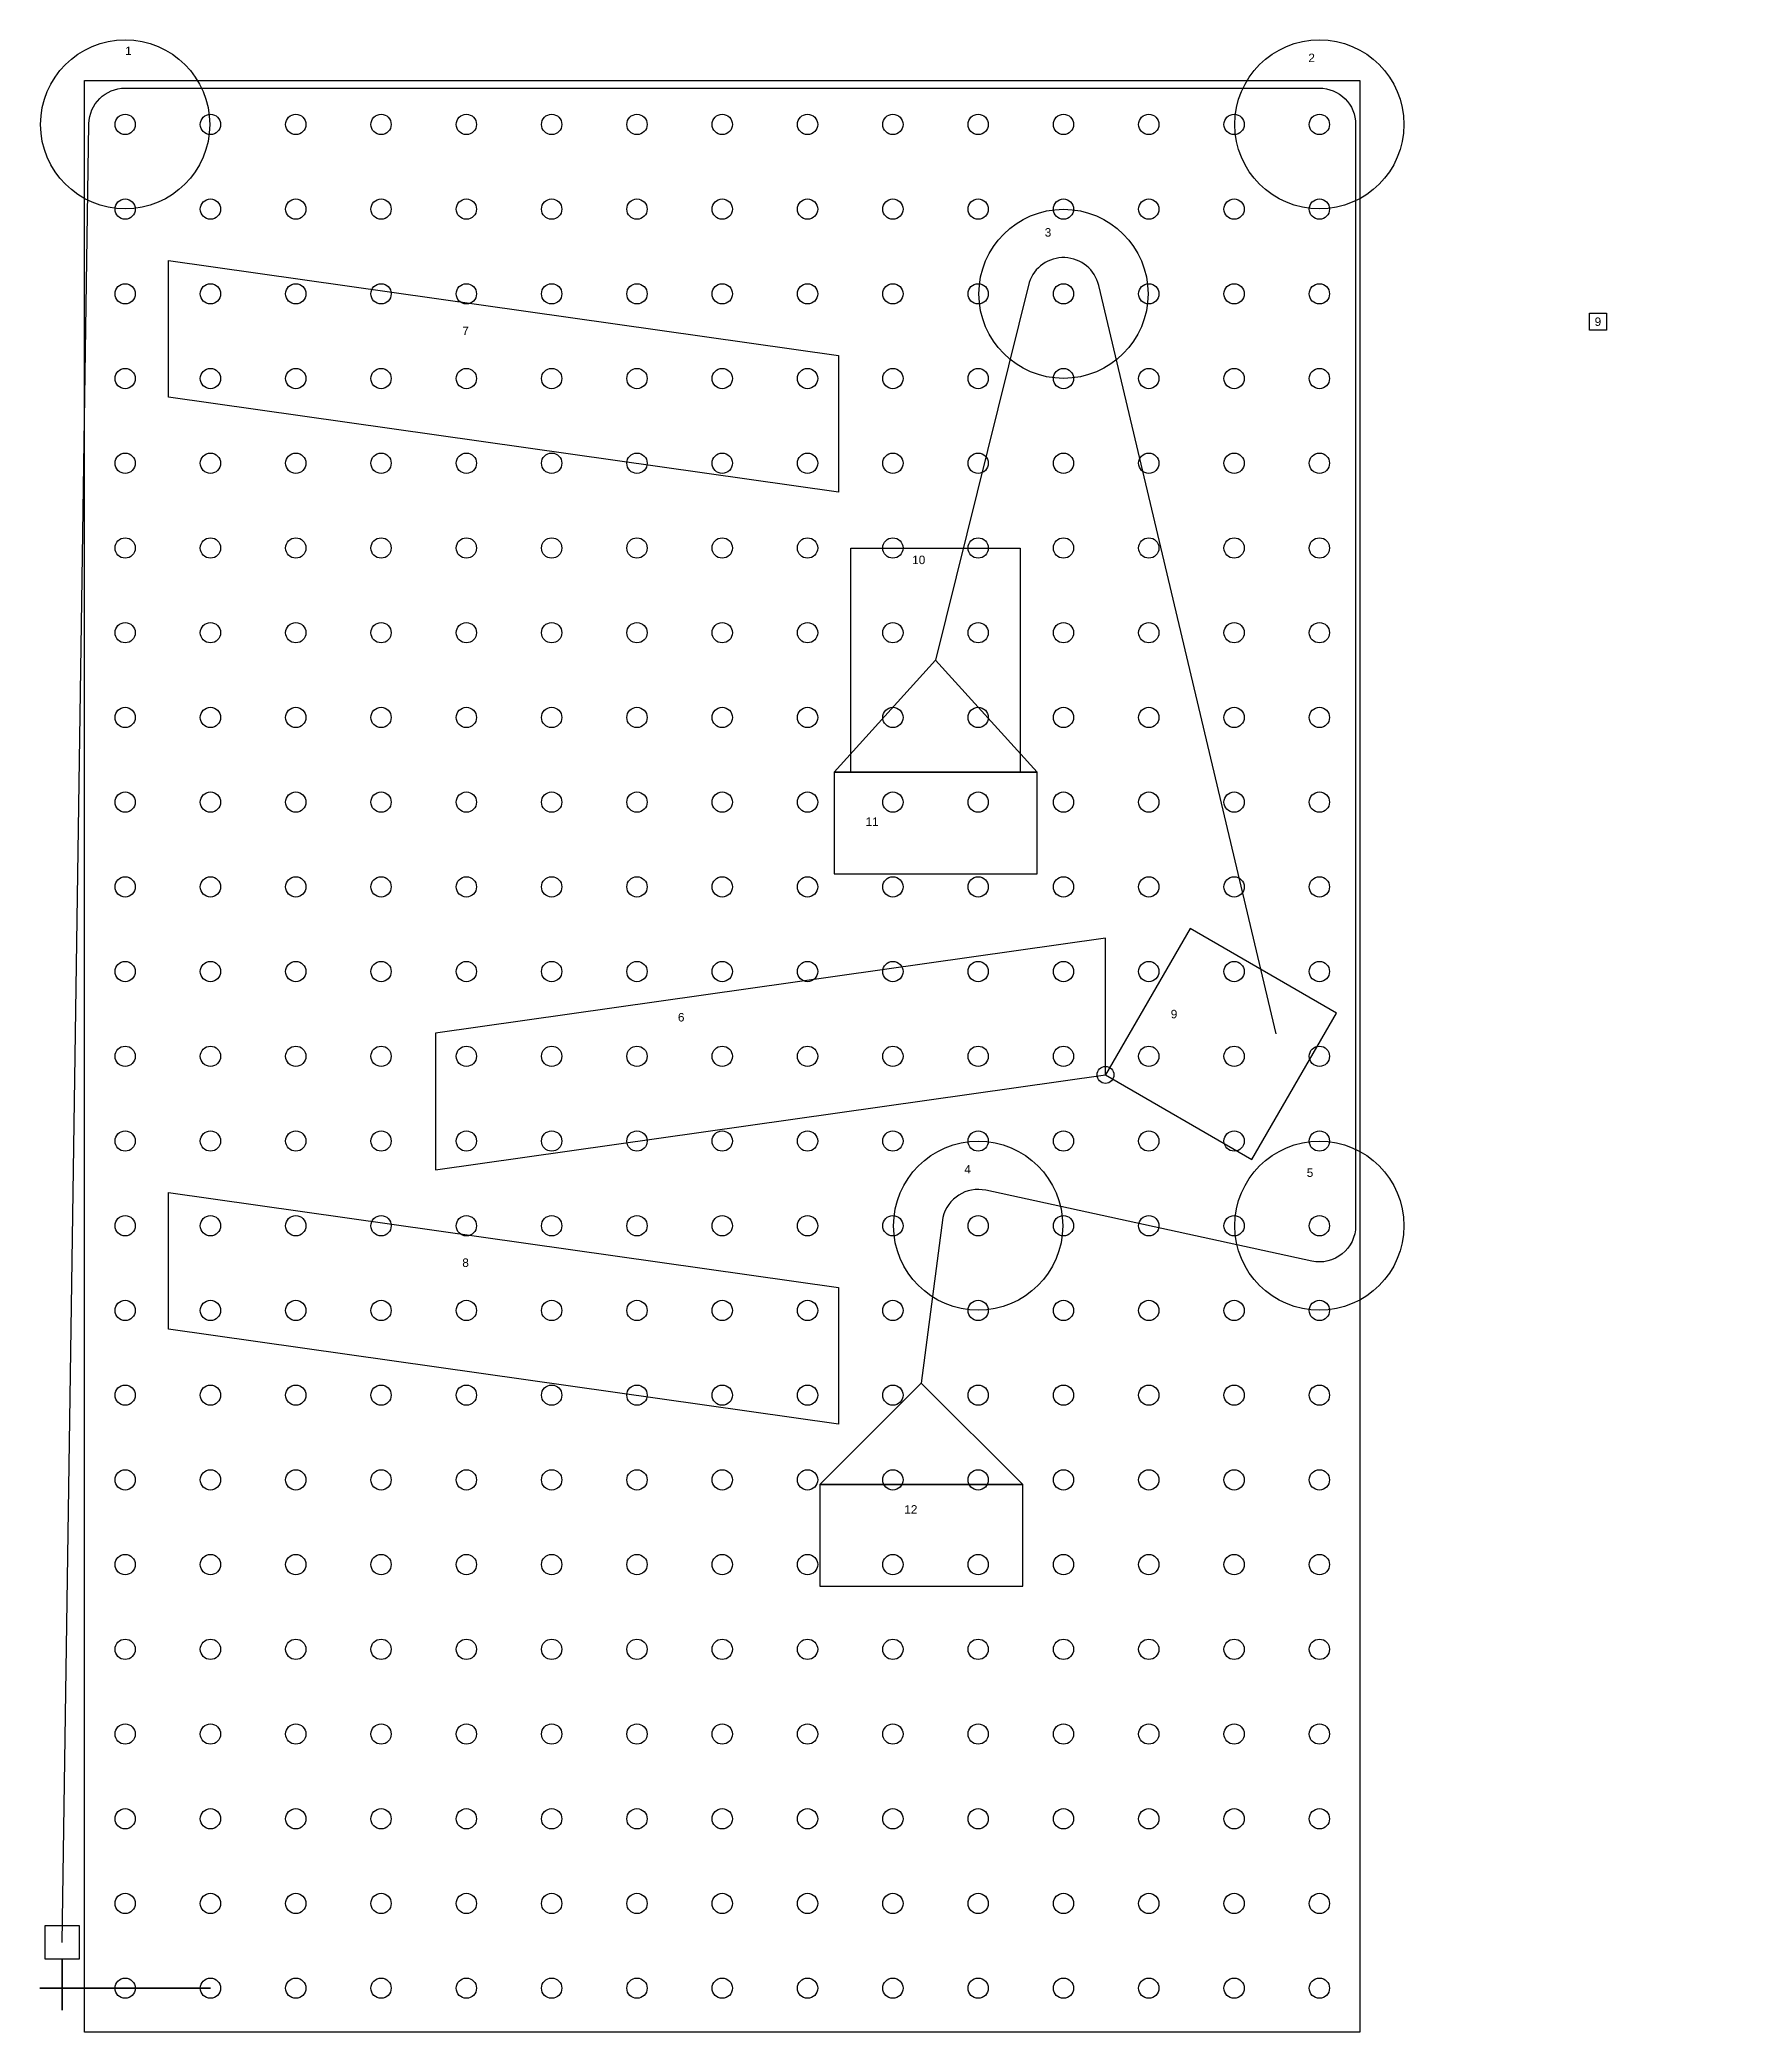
# Model space of a CAD drawing. Header units: millimetres. Extents: x -13 to 491, y 0 to 589.
import ezdxf

# ---------------------------------------------------------------- set-up
doc = ezdxf.new("R2010")
doc.units = ezdxf.units.MM
for name, color, linetype in [('0 - Marcacao', 4, 'Continuous'), ('2 - Corte Externo', 8, 'Continuous'), ('Cesto', 3, 'Continuous'), ('Corda', 4, 'Continuous'), ('Polia', 1, 'Continuous'), ('Prancheta', 6, 'Continuous'), ('Tubos', 2, 'Continuous')]:
    doc.layers.add(name, color=color, linetype=linetype)
doc.styles.get("Standard").update_dxf_attribs({"font": 'arial.ttf'})

msp = doc.modelspace()

# ---------------------------------------------------------------- linework, layer by layer
for points in [[(-1.61, 21.55), (-11.61, 21.55), (-11.61, 31.55), (-1.61, 31.55)], [(-6.61, 21.55), (-6.61, 21.55), (-6.61, 6.5), (-6.61, 6.5)], [(-13.21, 13), (37.21, 13), (37.21, 13), (-13.21, 13)]]:
    msp.add_lwpolyline(points, close=True)
at = {"layer": '2 - Corte Externo'}
msp.add_lwpolyline([(490.85, 427.74)], close=True, dxfattribs=at)
at = {"layer": 'Cesto'}
for points in [[(221.54, 342.45), (281.54, 342.45), (281.54, 372.45), (221.54, 372.45)], [(217.32, 131.89), (277.32, 131.89), (277.32, 161.89), (217.32, 161.89)]]:
    msp.add_lwpolyline(points, close=True, dxfattribs=at)
at = {"layer": 'Corda'}
for points in [[(-6.61, 26.55), (1.29, 564.16, -0.40992), (12, 574.72), (364.98, 574.72, -0.414703), (375.72, 564), (375.72, 238.41, -0.477233), (362.76, 227.93), (266.42, 248.88, 0.409142), (253.71, 240.87), (253.71, 240.87), (247.32, 191.89)], [(352.22, 295.17), (299.78, 516.38, 0.757186), (279.17, 517.24), (251.54, 405.61)]]:
    msp.add_lwpolyline(points, format="xyb", dxfattribs=at)
for points in [[(221.54, 372.45), (281.54, 372.45), (251.54, 405.61)], [(217.32, 161.89), (277.32, 161.89), (247.32, 191.89)]]:
    msp.add_lwpolyline(points, close=True, dxfattribs=at)
at = {"layer": 'Polia'}
for centre in [(12, 564), (365, 564), (289.36, 513.91), (264.14, 238.41), (365, 238.41)]:
    msp.add_circle(centre, 25, dxfattribs=at)
at = {"layer": 'Prancheta'}
for points in [[(0, 577), (377, 577), (377, 0), (0, 0)], [(444.83, 508.17), (449.83, 508.17), (449.83, 503.17), (444.83, 503.17)]]:
    msp.add_lwpolyline(points, close=True, dxfattribs=at)
for centre in [(12, 564), (37.21, 564), (62.43, 564), (87.64, 564), (112.86, 564), (138.07, 564), (163.29, 564), (188.5, 564), (213.71, 564), (238.93, 564), (264.14, 564), (289.36, 564), (314.57, 564), (339.79, 564), (365, 564), (12, 538.95), (37.21, 538.95), (62.43, 538.95), (87.64, 538.95), (112.86, 538.95), (138.07, 538.95), (163.29, 538.95), (188.5, 538.95), (213.71, 538.95), (238.93, 538.95), (264.14, 538.95), (289.36, 538.95), (314.57, 538.95), (339.79, 538.95), (365, 538.95), (12, 513.91), (37.21, 513.91), (62.43, 513.91), (87.64, 513.91), (112.86, 513.91), (138.07, 513.91), (163.29, 513.91), (188.5, 513.91), (213.71, 513.91), (238.93, 513.91), (264.14, 513.91), (289.36, 513.91), (314.57, 513.91), (339.79, 513.91), (365, 513.91), (12, 488.86), (37.21, 488.86), (62.43, 488.86), (87.64, 488.86), (112.86, 488.86), (138.07, 488.86), (163.29, 488.86), (188.5, 488.86), (213.71, 488.86), (238.93, 488.86), (264.14, 488.86), (289.36, 488.86), (314.57, 488.86), (339.79, 488.86), (365, 488.86), (12, 463.82), (37.21, 463.82), (62.43, 463.82), (87.64, 463.82), (112.86, 463.82), (138.07, 463.82), (163.29, 463.82), (188.5, 463.82), (213.71, 463.82), (238.93, 463.82), (264.14, 463.82), (289.36, 463.82), (314.57, 463.82), (339.79, 463.82), (365, 463.82), (12, 438.77), (37.21, 438.77), (62.43, 438.77), (87.64, 438.77), (112.86, 438.77), (138.07, 438.77), (163.29, 438.77), (188.5, 438.77), (213.71, 438.77), (238.93, 438.77), (264.14, 438.77), (289.36, 438.77), (314.57, 438.77), (339.79, 438.77), (365, 438.77), (12, 413.73), (37.21, 413.73), (62.43, 413.73), (87.64, 413.73), (112.86, 413.73), (138.07, 413.73), (163.29, 413.73), (188.5, 413.73), (213.71, 413.73), (238.93, 413.73), (264.14, 413.73), (289.36, 413.73), (314.57, 413.73), (339.79, 413.73), (365, 413.73), (12, 388.68), (37.21, 388.68), (62.43, 388.68), (87.64, 388.68), (112.86, 388.68), (138.07, 388.68), (163.29, 388.68), (188.5, 388.68), (213.71, 388.68), (238.93, 388.68), (264.14, 388.68), (289.36, 388.68), (314.57, 388.68), (339.79, 388.68), (365, 388.68), (12, 363.64), (37.21, 363.64), (62.43, 363.64), (87.64, 363.64), (112.86, 363.64), (138.07, 363.64), (163.29, 363.64), (188.5, 363.64), (213.71, 363.64), (238.93, 363.64), (264.14, 363.64), (289.36, 363.64), (314.57, 363.64), (339.79, 363.64), (365, 363.64), (12, 338.59), (37.21, 338.59), (62.43, 338.59), (87.64, 338.59), (112.86, 338.59), (138.07, 338.59), (163.29, 338.59), (188.5, 338.59), (213.71, 338.59), (238.93, 338.59), (264.14, 338.59), (289.36, 338.59), (314.57, 338.59), (339.79, 338.59), (365, 338.59), (12, 313.55), (37.21, 313.55), (62.43, 313.55), (87.64, 313.55), (112.86, 313.55), (138.07, 313.55), (163.29, 313.55), (188.5, 313.55), (213.71, 313.55), (238.93, 313.55), (264.14, 313.55), (289.36, 313.55), (314.57, 313.55), (339.79, 313.55), (365, 313.55), (12, 288.5), (37.21, 288.5), (62.43, 288.5), (87.64, 288.5), (112.86, 288.5), (138.07, 288.5), (163.29, 288.5), (188.5, 288.5), (213.71, 288.5), (238.93, 288.5), (264.14, 288.5), (289.36, 288.5), (314.57, 288.5), (339.79, 288.5), (365, 288.5), (12, 263.45), (37.21, 263.45), (62.43, 263.45), (87.64, 263.45), (112.86, 263.45), (138.07, 263.45), (163.29, 263.45), (188.5, 263.45), (213.71, 263.45), (238.93, 263.45), (264.14, 263.45), (289.36, 263.45), (314.57, 263.45), (339.79, 263.45), (365, 263.45), (12, 238.41), (37.21, 238.41), (62.43, 238.41), (87.64, 238.41), (112.86, 238.41), (138.07, 238.41), (163.29, 238.41), (188.5, 238.41), (213.71, 238.41), (238.93, 238.41), (264.14, 238.41), (289.36, 238.41), (314.57, 238.41), (339.79, 238.41), (365, 238.41), (12, 213.36), (37.21, 213.36), (62.43, 213.36), (87.64, 213.36), (112.86, 213.36), (138.07, 213.36), (163.29, 213.36), (188.5, 213.36), (213.71, 213.36), (238.93, 213.36), (264.14, 213.36), (289.36, 213.36), (314.57, 213.36), (339.79, 213.36), (365, 213.36), (12, 188.32), (37.21, 188.32), (62.43, 188.32), (87.64, 188.32), (112.86, 188.32), (138.07, 188.32), (163.29, 188.32), (188.5, 188.32), (213.71, 188.32), (238.93, 188.32), (264.14, 188.32), (289.36, 188.32), (314.57, 188.32), (339.79, 188.32), (365, 188.32), (12, 163.27), (37.21, 163.27), (62.43, 163.27), (87.64, 163.27), (112.86, 163.27), (138.07, 163.27), (163.29, 163.27), (188.5, 163.27), (213.71, 163.27), (238.93, 163.27), (264.14, 163.27), (289.36, 163.27), (314.57, 163.27), (339.79, 163.27), (365, 163.27), (12, 138.23), (37.21, 138.23), (62.43, 138.23), (87.64, 138.23), (112.86, 138.23), (138.07, 138.23), (163.29, 138.23), (188.5, 138.23), (213.71, 138.23), (238.93, 138.23), (264.14, 138.23), (289.36, 138.23), (314.57, 138.23), (339.79, 138.23), (365, 138.23), (12, 113.18), (37.21, 113.18), (62.43, 113.18), (87.64, 113.18), (112.86, 113.18), (138.07, 113.18), (163.29, 113.18), (188.5, 113.18), (213.71, 113.18), (238.93, 113.18), (264.14, 113.18), (289.36, 113.18), (314.57, 113.18), (339.79, 113.18), (365, 113.18), (12, 88.14), (37.21, 88.14), (62.43, 88.14), (87.64, 88.14), (112.86, 88.14), (138.07, 88.14), (163.29, 88.14), (188.5, 88.14), (213.71, 88.14), (238.93, 88.14), (264.14, 88.14), (289.36, 88.14), (314.57, 88.14), (339.79, 88.14), (365, 88.14), (12, 63.09), (37.21, 63.09), (62.43, 63.09), (87.64, 63.09), (112.86, 63.09), (138.07, 63.09), (163.29, 63.09), (188.5, 63.09), (213.71, 63.09), (238.93, 63.09), (264.14, 63.09), (289.36, 63.09), (314.57, 63.09), (339.79, 63.09), (365, 63.09), (12, 38.05), (37.21, 38.05), (62.43, 38.05), (87.64, 38.05), (112.86, 38.05), (138.07, 38.05), (163.29, 38.05), (188.5, 38.05), (213.71, 38.05), (238.93, 38.05), (264.14, 38.05), (289.36, 38.05), (314.57, 38.05), (339.79, 38.05), (365, 38.05), (12, 13), (37.21, 13), (62.43, 13), (87.64, 13), (112.86, 13), (138.07, 13), (163.29, 13), (188.5, 13), (213.71, 13), (238.93, 13), (264.14, 13), (289.36, 13), (314.57, 13), (339.79, 13), (365, 13)]:
    msp.add_circle(centre, 3, dxfattribs=at)
at = {"layer": 'Tubos'}
for points in [[(24.8, 523.75), (222.81, 495.65), (222.81, 455.25), (24.8, 483.35)], [(226.54, 372.45), (226.54, 438.77), (276.54, 438.77), (276.54, 372.45)], [(370.07, 301.29), (326.77, 326.29), (301.77, 282.99), (345.07, 257.99)], [(301.77, 323.39), (103.76, 295.29), (103.76, 254.89), (301.77, 282.99)], [(24.8, 248.25), (222.81, 220.15), (222.81, 179.75), (24.8, 207.85)]]:
    msp.add_lwpolyline(points, close=True, dxfattribs=at)
for centre, radius in [((37.21, 538.95), 3), ((37.21, 513.91), 3), ((213.71, 513.91), 3), ((37.21, 488.86), 3), ((213.71, 488.86), 3), ((213.71, 463.82), 3), ((289.36, 338.59), 3), ((112.86, 313.55), 3), ((289.36, 313.55), 3), ((112.86, 288.5), 3), ((289.36, 288.5), 3), ((301.77, 282.99), 2.5), ((37.21, 263.45), 3), ((112.86, 263.45), 3), ((37.21, 238.41), 3), ((213.71, 238.41), 3), ((37.21, 213.36), 3), ((213.71, 213.36), 3), ((213.71, 188.32), 3)]:
    msp.add_circle(centre, radius, dxfattribs=at)

# ---------------------------------------------------------------- texts
at = {"char_height": 2.5, "attachment_point": 1}
for s, width, insert in [('2', 1.7832, (361.73, 584.92)), ('3', 1.8088, (283.81, 533.34)), ('7', 1.8088, (111.65, 504.23)), ('10', 3.7426, (244.63, 436.5)), ('11', 3.2685, (230.86, 359.11)), ('6', 1.8071, (175.38, 301.29)), ('9', 1.8139, (321.07, 302.23)), ('4', 1.7985, (260.05, 256.36)), ('5', 1.8275, (361.26, 255.34)), ('8', 1.8088, (111.65, 228.73)), ('12', 3.7255, (242.29, 155.79))]:
    msp.add_mtext_dynamic_manual_height_columns(s, width=width, gutter_width=12.5, heights=[0], dxfattribs=dict(at, insert=insert))
at = {"layer": '0 - Marcacao', "char_height": 2.5}
for s, insert, attachment_point in [('1', (12, 587), 1), ('9', (447.33, 505.67), 5)]:
    msp.add_mtext_dynamic_manual_height_columns(s, width=2.5, gutter_width=12.5, heights=[0], dxfattribs=dict(at, insert=insert, attachment_point=attachment_point))

doc.saveas('drawing.dxf')
